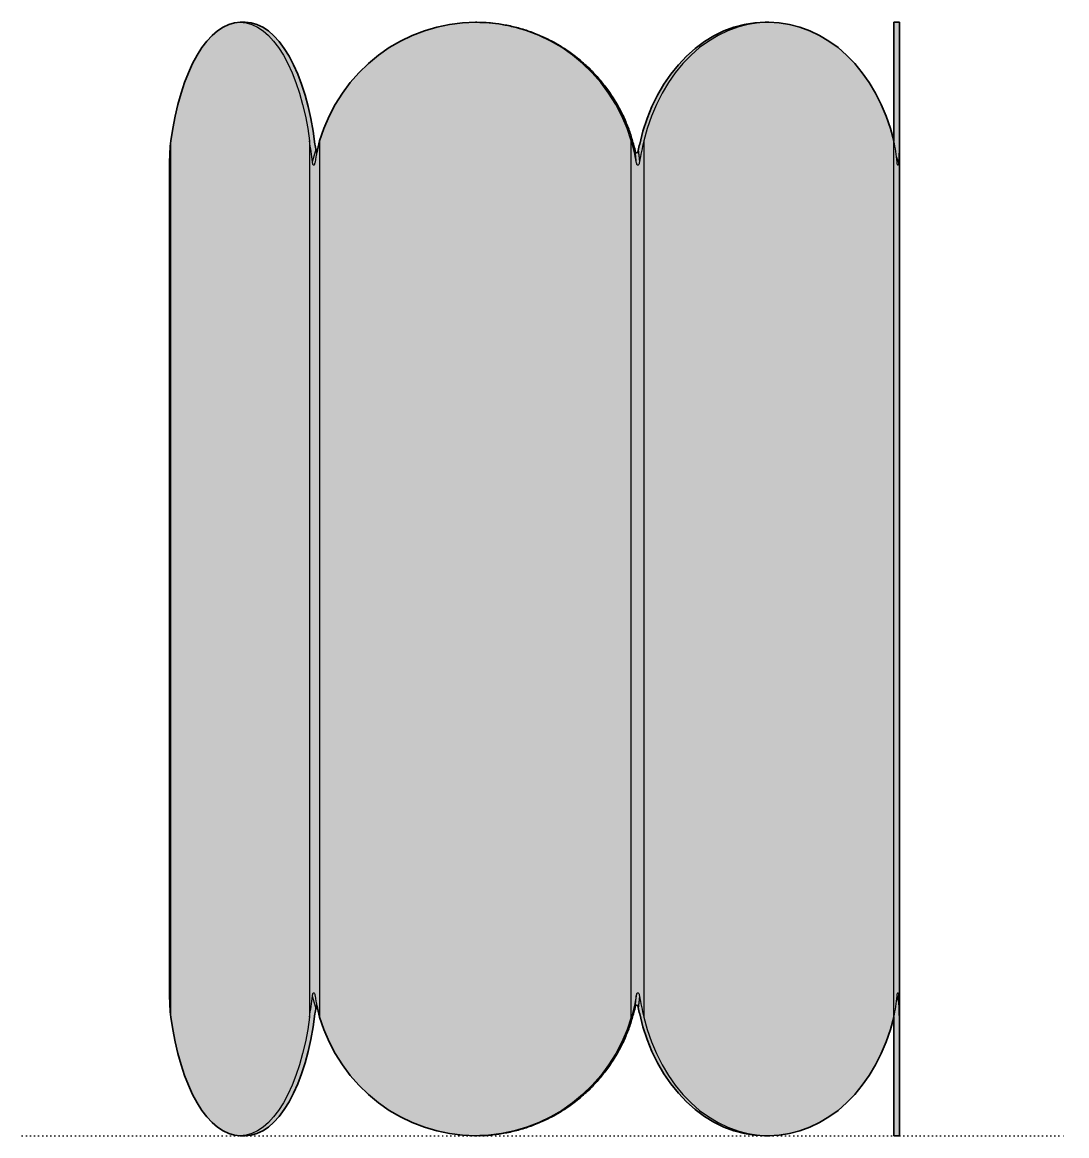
# Model space of a CAD drawing. Header units: millimetres. Extents: x 0 to 635, y -345 to 302.
# Drawn here: x 353.9 to 635.4, y 0 to 300 of the extents above; entities that cross this region are included whole.
import ezdxf

# ---------------------------------------------------------------- set-up
doc = ezdxf.new("R2010")
doc.units = ezdxf.units.MM
doc.linetypes.add('Dots', pattern=[1, 0, -1])
doc.layers.add('Blocks', color=7, linetype='Continuous')
doc.layers.add('Blocks$Fill', color=7, linetype='Continuous', true_color=0xffffff)
for name, color, linetype, lineweight, true_color in [('Blocks$Inner', 7, 'Continuous', 25, 0x007f00), ('Blocks$Outline', 7, 'Continuous', 35, 0xff3f3f), ('Groud', 7, 'Dots', 25, 0x243775)]:
    doc.layers.add(name, color=color, linetype=linetype, lineweight=lineweight, true_color=true_color)

# ---------------------------------------------------------------- blocks, each defined once
blk = doc.blocks.new('Arcs Shade Side')
at = {"layer": 'Blocks$Fill'}
blk.add_hatch(color=256, dxfattribs=at).paths.add_polyline_path([(40.06, 268.03), (39.97, 267.32), (39.9, 266.62), (39.8, 265.2), (39.73, 263.77), (39.69, 262.34), (39.66, 261.47), (39.66, 38.53), (39.69, 37.66), (39.73, 36.23), (39.8, 34.8), (39.9, 33.38), (39.97, 32.68), (40.06, 31.97), (40.57, 28.58), (41.19, 25.29), (41.93, 22.13), (42.78, 19.11), (43.72, 16.26), (44.77, 13.59), (45.9, 11.12), (47.11, 8.87), (48.4, 6.84), (49.75, 5.06), (51.16, 3.54), (52.62, 2.27), (54.12, 1.28), (55.64, 0.57), (57.19, 0.14), (58.75, 0), (60.1, 0), (61.68, 0.15), (63.25, 0.59), (64.8, 1.32), (66.32, 2.34), (67.79, 3.64), (69.22, 5.21), (70.59, 7.04), (71.89, 9.13), (73.11, 11.44), (74.24, 13.98), (75.29, 16.72), (76.23, 19.64), (77.07, 22.73), (77.79, 25.97), (78.4, 29.33), (78.89, 32.8), (79.14, 34.54), (79.17, 34.72), (79.19, 34.78), (79.19, 34.81), (79.2, 34.84), (79.21, 34.87), (79.22, 34.89), (79.23, 34.92), (79.24, 34.95), (79.25, 34.98), (79.26, 35), (79.27, 35.02), (79.28, 35.03), (79.28, 35.04), (79.29, 35.06), (79.3, 35.07), (79.3, 35.08), (79.31, 35.08), (79.31, 35.09), (79.32, 35.09), (79.32, 35.1), (79.33, 35.1), (79.33, 35.11), (79.33, 35.11), (79.34, 35.12), (79.34, 35.12), (79.35, 35.13), (79.35, 35.13), (79.35, 35.13), (79.36, 35.14), (79.53, 34.34), (79.72, 33.55), (79.93, 32.76), (80.15, 31.97), (81.3, 28.58), (82.7, 25.29), (84.36, 22.13), (86.26, 19.11), (88.39, 16.26), (90.73, 13.59), (93.27, 11.12), (95.99, 8.87), (98.89, 6.84), (101.93, 5.06), (105.1, 3.54), (108.37, 2.27), (111.74, 1.28), (115.17, 0.57), (118.65, 0.14), (122.14, 0), (122.48, 0), (123.32, 0.01), (124.16, 0.05), (125.01, 0.09), (125.86, 0.16), (126.71, 0.24), (127.57, 0.34), (128.43, 0.45), (129.29, 0.59), (130.16, 0.74), (131.02, 0.91), (131.89, 1.1), (132.75, 1.3), (133.61, 1.53), (134.48, 1.77), (135.34, 2.03), (136.2, 2.31), (137.05, 2.61), (137.91, 2.93), (138.75, 3.26), (139.6, 3.62), (140.44, 3.99), (141.27, 4.38), (142.09, 4.79), (142.91, 5.22), (143.72, 5.66), (144.53, 6.13), (145.32, 6.61), (146.1, 7.11), (146.88, 7.62), (147.64, 8.15), (148.4, 8.7), (149.14, 9.26), (149.87, 9.84), (150.58, 10.43), (151.29, 11.04), (151.98, 11.67), (152.65, 12.3), (153.31, 12.95), (153.96, 13.62), (154.59, 14.29), (155.21, 14.98), (155.81, 15.68), (156.4, 16.39), (156.96, 17.11), (157.52, 17.84), (158.05, 18.58), (158.57, 19.32), (159.07, 20.08), (159.56, 20.84), (160.02, 21.61), (160.47, 22.39), (160.9, 23.17), (161.32, 23.96), (161.71, 24.75), (162.09, 25.54), (162.45, 26.34), (162.79, 27.15), (163.12, 27.95), (163.43, 28.76), (163.72, 29.56), (163.99, 30.37), (164.25, 31.18), (164.48, 31.99), (164.71, 32.8), (165.16, 34.54), (165.17, 34.59), (165.19, 34.63), (165.2, 34.68), (165.22, 34.73), (165.24, 34.78), (165.24, 34.8), (165.26, 34.83), (165.27, 34.85), (165.28, 34.87), (165.29, 34.9), (165.3, 34.92), (165.31, 34.94), (165.32, 34.96), (165.34, 34.98), (165.35, 35.01), (165.36, 35.02), (165.37, 35.03), (165.38, 35.04), (165.38, 35.05), (165.39, 35.06), (165.4, 35.07), (165.41, 35.08), (165.42, 35.08), (165.43, 35.09), (165.44, 35.1), (165.45, 35.11), (165.45, 35.12), (165.46, 35.12), (165.46, 35.12), (165.47, 35.13), (165.47, 35.13), (165.48, 35.13), (165.48, 35.14), (165.49, 35.14), (165.49, 35.14), (165.5, 35.15), (165.5, 35.15), (165.51, 35.15), (165.52, 35.16), (165.52, 35.16), (165.53, 35.16), (165.53, 35.16), (165.54, 35.17), (165.55, 35.17), (165.55, 35.17), (165.56, 35.17), (165.56, 35.17), (165.57, 35.17), (165.58, 35.17), (165.58, 35.17), (165.58, 35.17), (165.59, 35.17), (165.59, 35.17), (165.59, 35.17), (165.6, 35.17), (165.6, 35.17), (165.6, 35.17), (165.6, 35.17), (165.61, 35.17), (165.61, 35.17), (165.61, 35.17), (165.62, 35.17), (165.62, 35.17), (165.63, 35.17), (165.63, 35.17), (165.64, 35.17), (165.64, 35.17), (165.65, 35.17), (165.66, 35.16), (165.66, 35.16), (165.67, 35.16), (165.67, 35.16), (165.68, 35.15), (165.69, 35.15), (165.69, 35.15), (165.7, 35.15), (165.7, 35.14), (165.71, 35.14), (165.71, 35.14), (165.72, 35.13), (165.72, 35.13), (165.73, 35.12), (165.73, 35.12), (165.74, 35.12), (165.74, 35.11), (165.75, 35.11), (165.75, 35.1), (165.76, 35.1), (165.77, 35.09), (165.78, 35.08), (165.79, 35.07), (165.8, 35.06), (165.8, 35.05), (165.81, 35.04), (165.82, 35.03), (165.83, 35.02), (165.83, 35.01), (165.85, 34.99), (165.86, 34.96), (165.87, 34.94), (165.88, 34.92), (165.89, 34.9), (165.9, 34.87), (165.91, 34.85), (165.92, 34.83), (165.93, 34.8), (165.94, 34.78), (165.96, 34.73), (165.97, 34.68), (165.99, 34.64), (166, 34.59), (166.01, 34.54), (166.4, 32.8), (167.28, 29.33), (168.38, 25.97), (169.69, 22.73), (171.2, 19.64), (172.9, 16.72), (174.78, 13.98), (176.82, 11.44), (179.02, 9.13), (181.36, 7.04), (183.83, 5.21), (186.4, 3.64), (189.06, 2.34), (191.8, 1.32), (194.59, 0.59), (197.42, 0.15), (200.26, 0), (201.2, 0), (204, 0.14), (206.79, 0.57), (209.54, 1.28), (212.24, 2.27), (214.87, 3.54), (217.41, 5.06), (219.85, 6.84), (222.17, 8.87), (224.35, 11.12), (226.39, 13.59), (228.27, 16.26), (229.98, 19.11), (231.5, 22.13), (232.83, 25.29), (233.96, 28.58), (234.87, 31.97), (234.88, 32), (234.88, 0), (236.38, 0), (236.38, 31.97), (236.38, 32.15), (236.38, 267.85), (236.38, 268.03), (236.38, 300), (234.88, 300), (234.88, 268), (234.87, 268.03), (233.96, 271.42), (232.83, 274.71), (231.5, 277.87), (229.98, 280.89), (228.27, 283.74), (226.39, 286.41), (224.35, 288.88), (222.17, 291.13), (219.85, 293.16), (217.41, 294.94), (214.87, 296.46), (212.24, 297.73), (209.54, 298.72), (206.79, 299.43), (204, 299.86), (201.2, 300), (200.26, 300), (197.42, 299.85), (194.59, 299.41), (191.8, 298.68), (189.06, 297.66), (186.4, 296.36), (183.83, 294.79), (181.36, 292.96), (179.02, 290.87), (176.82, 288.56), (174.78, 286.02), (172.9, 283.28), (171.2, 280.36), (169.69, 277.27), (168.38, 274.03), (167.28, 270.67), (166.4, 267.2), (166.01, 265.46), (166, 265.41), (165.99, 265.37), (165.98, 265.32), (165.96, 265.27), (165.94, 265.22), (165.93, 265.2), (165.93, 265.17), (165.92, 265.15), (165.91, 265.13), (165.89, 265.1), (165.88, 265.08), (165.87, 265.06), (165.86, 265.04), (165.85, 265.02), (165.83, 264.99), (165.83, 264.98), (165.82, 264.97), (165.81, 264.96), (165.8, 264.95), (165.8, 264.94), (165.79, 264.93), (165.78, 264.92), (165.77, 264.92), (165.76, 264.91), (165.75, 264.9), (165.75, 264.89), (165.74, 264.89), (165.74, 264.88), (165.73, 264.88), (165.73, 264.87), (165.72, 264.87), (165.71, 264.87), (165.71, 264.86), (165.7, 264.86), (165.7, 264.86), (165.69, 264.85), (165.69, 264.85), (165.68, 264.85), (165.68, 264.84), (165.67, 264.84), (165.67, 264.84), (165.66, 264.84), (165.65, 264.84), (165.65, 264.83), (165.64, 264.83), (165.64, 264.83), (165.63, 264.83), (165.62, 264.83), (165.62, 264.83), (165.61, 264.83), (165.61, 264.83), (165.61, 264.83), (165.6, 264.83), (165.6, 264.83), (165.6, 264.83), (165.6, 264.83), (165.59, 264.83), (165.59, 264.83), (165.59, 264.83), (165.58, 264.83), (165.58, 264.83), (165.57, 264.83), (165.57, 264.83), (165.56, 264.83), (165.55, 264.83), (165.55, 264.83), (165.54, 264.83), (165.54, 264.84), (165.53, 264.84), (165.52, 264.84), (165.52, 264.84), (165.51, 264.85), (165.51, 264.85), (165.5, 264.85), (165.5, 264.85), (165.49, 264.86), (165.49, 264.86), (165.48, 264.86), (165.47, 264.87), (165.47, 264.87), (165.46, 264.88), (165.46, 264.88), (165.45, 264.88), (165.45, 264.89), (165.44, 264.9), (165.43, 264.9), (165.42, 264.91), (165.41, 264.92), (165.4, 264.93), (165.39, 264.94), (165.39, 264.95), (165.38, 264.96), (165.37, 264.97), (165.36, 264.98), (165.35, 264.99), (165.34, 265.01), (165.33, 265.04), (165.31, 265.06), (165.3, 265.08), (165.29, 265.1), (165.28, 265.13), (165.27, 265.15), (165.26, 265.17), (165.25, 265.2), (165.24, 265.22), (165.22, 265.27), (165.2, 265.32), (165.19, 265.36), (165.17, 265.41), (165.16, 265.46), (164.71, 267.2), (164.48, 268.01), (164.25, 268.82), (163.99, 269.63), (163.72, 270.44), (163.43, 271.24), (163.12, 272.05), (162.79, 272.85), (162.45, 273.66), (162.09, 274.46), (161.71, 275.25), (161.32, 276.04), (160.9, 276.83), (160.47, 277.61), (160.02, 278.39), (159.56, 279.16), (159.07, 279.92), (158.57, 280.68), (158.05, 281.42), (157.52, 282.16), (156.96, 282.89), (156.4, 283.61), (155.81, 284.32), (155.21, 285.02), (154.59, 285.71), (153.96, 286.38), (153.31, 287.05), (152.65, 287.7), (151.98, 288.33), (151.29, 288.96), (150.58, 289.57), (149.87, 290.16), (149.14, 290.74), (148.4, 291.3), (147.64, 291.85), (146.88, 292.38), (146.1, 292.89), (145.32, 293.39), (144.53, 293.87), (143.72, 294.34), (142.91, 294.78), (142.09, 295.21), (141.27, 295.62), (140.44, 296.01), (139.6, 296.38), (138.75, 296.74), (137.91, 297.07), (137.05, 297.39), (136.2, 297.69), (135.34, 297.97), (134.48, 298.23), (133.61, 298.47), (132.75, 298.7), (131.89, 298.9), (131.02, 299.09), (130.16, 299.26), (129.29, 299.41), (128.43, 299.55), (127.57, 299.66), (126.71, 299.76), (125.86, 299.84), (125.01, 299.91), (124.16, 299.95), (123.32, 299.99), (122.48, 300), (122.14, 300), (118.65, 299.86), (115.17, 299.43), (111.74, 298.72), (108.37, 297.73), (105.1, 296.46), (101.93, 294.94), (98.89, 293.16), (95.99, 291.13), (93.27, 288.88), (90.73, 286.41), (88.39, 283.74), (86.26, 280.89), (84.36, 277.87), (82.7, 274.71), (81.3, 271.42), (80.15, 268.03), (79.93, 267.24), (79.72, 266.45), (79.53, 265.66), (79.36, 264.86), (79.36, 264.86), (79.35, 264.87), (79.35, 264.87), (79.34, 264.88), (79.34, 264.88), (79.33, 264.89), (79.33, 264.9), (79.32, 264.9), (79.32, 264.91), (79.31, 264.91), (79.31, 264.92), (79.3, 264.93), (79.29, 264.95), (79.28, 264.96), (79.28, 264.97), (79.27, 264.99), (79.26, 265), (79.25, 265.02), (79.25, 265.03), (79.24, 265.05), (79.23, 265.07), (79.22, 265.1), (79.21, 265.13), (79.2, 265.17), (79.19, 265.2), (79.18, 265.24), (79.17, 265.29), (79.14, 265.46), (78.89, 267.2), (78.4, 270.67), (77.79, 274.03), (77.07, 277.27), (76.23, 280.36), (75.29, 283.28), (74.24, 286.02), (73.11, 288.56), (71.89, 290.87), (70.59, 292.96), (69.22, 294.79), (67.79, 296.36), (66.32, 297.66), (64.8, 298.68), (63.25, 299.41), (61.68, 299.85), (60.1, 300), (58.75, 300), (57.19, 299.86), (55.64, 299.43), (54.12, 298.72), (52.62, 297.73), (51.16, 296.46), (49.75, 294.94), (48.4, 293.16), (47.11, 291.13), (45.9, 288.88), (44.77, 286.41), (43.72, 283.74), (42.78, 280.89), (41.93, 277.87), (41.19, 274.71), (40.57, 271.42)], flags=0)
at = {"layer": 'Blocks$Inner'}
for p, q in [((122.48, 300), (122.14, 300)), ((80.15, 268.03), (80.15, 31.97)), ((164.14, 31.97), (164.14, 268.03)), ((167.52, 268.03), (167.52, 31.97)), ((234.87, 31.97), (234.87, 268.03)), ((236.38, 268.03), (236.38, 31.97)), ((79.14, 265.46), (79.25, 265.04)), ((39.66, 38.53), (39.66, 261.47))]:
    blk.add_line(p, q, dxfattribs=at)
for points in [[(78.89, 32.8), (78.4, 29.33), (77.79, 25.97), (77.07, 22.73), (76.23, 19.64), (75.29, 16.72), (74.24, 13.98), (73.11, 11.44), (71.89, 9.13), (70.59, 7.04), (69.22, 5.21), (67.79, 3.64), (66.32, 2.34), (64.8, 1.32), (63.25, 0.59), (61.68, 0.15), (60.1, 0), (58.75, 0), (57.19, 0.14), (55.64, 0.57), (54.12, 1.28), (52.62, 2.27), (51.16, 3.54), (49.75, 5.06), (48.4, 6.84), (47.11, 8.87), (45.9, 11.12), (44.77, 13.59), (43.72, 16.26), (42.78, 19.11), (41.93, 22.13), (41.19, 25.29), (40.57, 28.58), (40.06, 31.97), (40.06, 268.03), (40.57, 271.42), (41.19, 274.71), (41.93, 277.87), (42.78, 280.89), (43.72, 283.74), (44.77, 286.41), (45.9, 288.88), (47.11, 291.13), (48.4, 293.16), (49.75, 294.94), (51.16, 296.46), (52.62, 297.73), (54.12, 298.72), (55.64, 299.43), (57.19, 299.86), (58.75, 300), (60.1, 300), (61.68, 299.85), (63.25, 299.41), (64.8, 298.68), (66.32, 297.66), (67.79, 296.36), (69.22, 294.79), (70.59, 292.96), (71.89, 290.87), (73.11, 288.56), (74.24, 286.02), (75.29, 283.28), (76.23, 280.36), (77.07, 277.27), (77.79, 274.03), (78.4, 270.67), (78.89, 267.2)], [(58.75, 300), (60.3, 299.86), (61.85, 299.43), (63.38, 298.72), (64.88, 297.73), (66.34, 296.46), (67.75, 294.94), (69.1, 293.16), (70.39, 291.13), (71.6, 288.88), (72.73, 286.41), (73.77, 283.74), (74.72, 280.89), (75.56, 277.87), (76.3, 274.71), (76.93, 271.42), (77.44, 268.03), (77.44, 31.97), (76.93, 28.58), (76.3, 25.29), (75.56, 22.13), (74.72, 19.11), (73.77, 16.26), (72.73, 13.59), (71.6, 11.12), (70.39, 8.87), (69.1, 6.84), (67.75, 5.06), (66.34, 3.54), (64.88, 2.27), (63.38, 1.28), (61.85, 0.57), (60.3, 0.14), (58.75, 0)], [(164.14, 268.03), (162.99, 271.42), (161.59, 274.71), (159.93, 277.87), (158.03, 280.89), (155.9, 283.74), (153.56, 286.41), (151.02, 288.88), (148.29, 291.13), (145.4, 293.16), (142.36, 294.94), (139.19, 296.46), (135.92, 297.73), (132.55, 298.72), (129.12, 299.43), (125.64, 299.86), (122.14, 300), (118.65, 299.86), (115.17, 299.43), (111.74, 298.72), (108.37, 297.73), (105.1, 296.46), (101.93, 294.94), (98.89, 293.16), (95.99, 291.13), (93.27, 288.88), (90.73, 286.41), (88.39, 283.74), (86.26, 280.89), (84.36, 277.87), (82.7, 274.71), (81.3, 271.42), (80.15, 268.03)], [(234.87, 268.03), (233.96, 271.42), (232.83, 274.71), (231.5, 277.87), (229.98, 280.89), (228.27, 283.74), (226.39, 286.41), (224.35, 288.88), (222.17, 291.13), (219.85, 293.16), (217.41, 294.94), (214.87, 296.46), (212.24, 297.73), (209.54, 298.72), (206.79, 299.43), (204, 299.86), (201.2, 300), (200.26, 300), (197.42, 299.85), (194.59, 299.41), (191.8, 298.68), (189.06, 297.66), (186.4, 296.36), (183.83, 294.79), (181.36, 292.96), (179.02, 290.87), (176.82, 288.56), (174.78, 286.02), (172.9, 283.28), (171.2, 280.36), (169.69, 277.27), (168.38, 274.03), (167.28, 270.67), (166.4, 267.2)], [(201.2, 300), (198.39, 299.86), (195.61, 299.43), (192.85, 298.72), (190.16, 297.73), (187.53, 296.46), (184.99, 294.94), (182.55, 293.16), (180.23, 291.13), (178.04, 288.88), (176, 286.41), (174.13, 283.74), (172.42, 280.89), (170.9, 277.87), (169.57, 274.71), (168.44, 271.42), (167.52, 268.03)], [(234.88, 268), (234.88, 300), (236.38, 300), (236.38, 268.03)], [(80.15, 31.97), (81.3, 28.58), (82.7, 25.29), (84.36, 22.13), (86.26, 19.11), (88.39, 16.26), (90.73, 13.59), (93.27, 11.12), (95.99, 8.87), (98.89, 6.84), (101.93, 5.06), (105.1, 3.54), (108.37, 2.27), (111.74, 1.28), (115.17, 0.57), (118.65, 0.14), (122.14, 0), (122.48, 0)], [(164.14, 31.97), (162.99, 28.58), (161.59, 25.29), (159.93, 22.13), (158.03, 19.11), (155.9, 16.26), (153.56, 13.59), (151.02, 11.12), (148.29, 8.87), (145.4, 6.84), (142.36, 5.06), (139.19, 3.54), (135.92, 2.27), (132.55, 1.28), (129.12, 0.57), (125.64, 0.14), (122.14, 0)], [(166.4, 32.8), (167.28, 29.33), (168.38, 25.97), (169.69, 22.73), (171.2, 19.64), (172.9, 16.72), (174.78, 13.98), (176.82, 11.44), (179.02, 9.13), (181.36, 7.04), (183.83, 5.21), (186.4, 3.64), (189.06, 2.34), (191.8, 1.32), (194.59, 0.59), (197.42, 0.15), (200.26, 0), (201.2, 0), (204, 0.14), (206.79, 0.57), (209.54, 1.28), (212.24, 2.27), (214.87, 3.54), (217.41, 5.06), (219.85, 6.84), (222.17, 8.87), (224.35, 11.12), (226.39, 13.59), (228.27, 16.26), (229.98, 19.11), (231.5, 22.13), (232.83, 25.29), (233.96, 28.58), (234.87, 31.97)], [(167.52, 31.97), (168.44, 28.58), (169.57, 25.29), (170.9, 22.13), (172.42, 19.11), (174.13, 16.26), (176, 13.59), (178.04, 11.12), (180.23, 8.87), (182.55, 6.84), (184.99, 5.06), (187.53, 3.54), (190.16, 2.27), (192.85, 1.28), (195.61, 0.57), (198.39, 0.14), (201.2, 0)], [(234.88, 32), (234.88, 0), (236.38, 0), (236.38, 31.97)]]:
    blk.add_lwpolyline(points, dxfattribs=at)
for centre, start, end in [((122.11, 255.94), 14.8066, 89.5196), ((122.11, 44.06), 270.4804, 345.1934)]:
    blk.add_arc(centre, 44.06, start, end, dxfattribs=at)
for points in [[(39.69, 262.34), (39.72, 264.26), (39.81, 266.15), (40.06, 268.03)], [(78.21, 262.34), (77.98, 264.26), (77.68, 266.15), (77.44, 268.03)], [(78.89, 267.2), (78.96, 266.62), (79.05, 266.05), (79.14, 265.46)], [(80.15, 268.03), (79.6, 266.15), (79.19, 264.26), (78.91, 262.34)], [(165.48, 262.34), (165.14, 264.26), (164.69, 266.15), (164.14, 268.03)], [(165.16, 265.46), (165.02, 266.05), (164.86, 266.62), (164.71, 267.2)], [(166.4, 267.2), (166.27, 266.62), (166.14, 266.05), (166.01, 265.46)], [(167.52, 268.03), (167.08, 266.15), (166.66, 264.26), (166.35, 262.34)], [(235.77, 262.34), (235.59, 264.26), (235.32, 266.15), (234.87, 268.03)], [(236.38, 268.03), (236.38, 266.15), (236.27, 264.26), (236.16, 262.34)], [(40.06, 31.97), (39.81, 33.85), (39.72, 35.74), (39.69, 37.66)], [(77.44, 31.97), (77.68, 33.85), (77.98, 35.74), (78.21, 37.66)], [(78.91, 37.66), (79.19, 35.74), (79.6, 33.85), (80.15, 31.97)], [(165.48, 37.66), (165.14, 35.74), (164.69, 33.85), (164.14, 31.97)], [(166.35, 37.66), (166.66, 35.74), (167.08, 33.85), (167.52, 31.97)], [(234.87, 31.97), (235.32, 33.85), (235.59, 35.74), (235.77, 37.66)], [(236.38, 31.97), (236.38, 33.85), (236.27, 35.74), (236.16, 37.66)], [(79.14, 34.54), (79.05, 33.95), (78.96, 33.38), (78.89, 32.8)], [(164.71, 32.8), (164.86, 33.38), (165.02, 33.95), (165.16, 34.54)], [(166.01, 34.54), (166.14, 33.95), (166.27, 33.38), (166.4, 32.8)]]:
    blk.add_open_spline(points, degree=3, dxfattribs=at)
for points, weights in [([(78.21, 262.34), (78.59, 263.91), (79.14, 265.46)], [0.941634613678, 0.931022075444, 0.921688197563]), ([(165.48, 262.34), (165.35, 263.91), (165.16, 265.46)], [0.941634613678, 0.931022075444, 0.921688197563]), ([(166.01, 265.46), (166.21, 263.91), (166.35, 262.34)], [0.921688197563, 0.931022075444, 0.941634613678]), ([(236.16, 262.34), (235.9, 263.06), (235.6, 263.79)], [0.941634613678, 0.936699324514, 0.932040565106]), ([(79.14, 34.54), (78.59, 36.09), (78.21, 37.66)], [0.921688197563, 0.931022075444, 0.941634613678]), ([(165.16, 34.54), (165.35, 36.09), (165.48, 37.66)], [0.921688197563, 0.931022075444, 0.941634613678]), ([(166.35, 37.66), (166.21, 36.09), (166.01, 34.54)], [0.941634613678, 0.931022075444, 0.921688197563]), ([(236.16, 37.66), (235.9, 36.94), (235.6, 36.21)], [0.941634613678, 0.936699324514, 0.932040565106])]:
    blk.add_rational_spline(points, weights, degree=2, dxfattribs=at)
for points, knots in [([(79.14, 265.46), (79.15, 265.39), (79.18, 265.22), (79.25, 265.01), (79.33, 264.88), (79.4, 264.83), (79.44, 264.83), (79.45, 264.83)], [304.753337, 304.753337, 304.753337, 304.753337, 305.043811, 305.402376, 305.570631, 305.672031, 305.753337, 305.753337, 305.753337, 305.753337]), ([(166.01, 265.46), (165.98, 265.33), (165.94, 265.2), (165.85, 265.02), (165.82, 264.96), (165.73, 264.87), (165.67, 264.83), (165.53, 264.83), (165.47, 264.86), (165.37, 264.96), (165.33, 265.02), (165.24, 265.2), (165.19, 265.33), (165.16, 265.46)], [102.404089, 102.404089, 102.404089, 102.404089, 102.654089, 102.654089, 102.779089, 102.779089, 102.904089, 102.904089, 103.029089, 103.029089, 103.154089, 103.154089, 103.404089, 103.404089, 103.404089, 103.404089]), ([(39.66, 261.47), (39.66, 261.47), (39.66, 261.47), (39.66, 261.51), (39.67, 261.63), (39.68, 261.92), (39.68, 262.18), (39.69, 262.34)], [294.936138, 294.936138, 294.936138, 294.936138, 294.980565, 295.043483, 295.151087, 295.465136, 295.936138, 295.936138, 295.936138, 295.936138]), ([(78.91, 262.34), (78.88, 262.17), (78.85, 262), (78.77, 261.76), (78.75, 261.68), (78.69, 261.58), (78.67, 261.54), (78.61, 261.49), (78.58, 261.47), (78.51, 261.47), (78.48, 261.49), (78.43, 261.54), (78.41, 261.58), (78.36, 261.68), (78.33, 261.76), (78.26, 262), (78.24, 262.17), (78.21, 262.34)], [33, 33, 33, 33, 33.25, 33.25, 33.375, 33.375, 33.4375, 33.4375, 33.5, 33.5, 33.5625, 33.5625, 33.625, 33.625, 33.75, 33.75, 34, 34, 34, 34]), ([(166.35, 262.34), (166.32, 262.17), (166.28, 262), (166.19, 261.76), (166.16, 261.68), (166.09, 261.58), (166.06, 261.54), (166, 261.49), (165.96, 261.47), (165.87, 261.47), (165.84, 261.49), (165.77, 261.54), (165.74, 261.58), (165.67, 261.68), (165.64, 261.76), (165.55, 262), (165.51, 262.17), (165.48, 262.34)], [-4.888683, -4.888683, -4.888683, -4.888683, -4.638683, -4.638683, -4.513683, -4.513683, -4.451183, -4.451183, -4.388683, -4.388683, -4.326183, -4.326183, -4.263683, -4.263683, -4.138683, -4.138683, -3.888683, -3.888683, -3.888683, -3.888683]), ([(236.16, 262.34), (236.15, 262.17), (236.13, 262), (236.1, 261.76), (236.09, 261.68), (236.06, 261.58), (236.05, 261.54), (236.02, 261.49), (236, 261.47), (235.97, 261.47), (235.95, 261.49), (235.92, 261.54), (235.9, 261.58), (235.87, 261.68), (235.85, 261.76), (235.81, 262), (235.79, 262.17), (235.77, 262.34)], [66.468854, 66.468854, 66.468854, 66.468854, 66.718854, 66.718854, 66.843854, 66.843854, 66.906354, 66.906354, 66.968854, 66.968854, 67.031354, 67.031354, 67.093854, 67.093854, 67.218854, 67.218854, 67.468854, 67.468854, 67.468854, 67.468854]), ([(39.69, 37.66), (39.68, 37.79), (39.68, 38.05), (39.67, 38.32), (39.66, 38.47), (39.66, 38.52), (39.66, 38.53), (39.66, 38.53)], [71, 71, 71, 71, 71.382169, 71.766463, 71.857846, 71.950263, 72, 72, 72, 72]), ([(78.21, 37.66), (78.24, 37.83), (78.26, 38), (78.33, 38.24), (78.36, 38.32), (78.41, 38.42), (78.43, 38.46), (78.48, 38.51), (78.51, 38.53), (78.58, 38.53), (78.61, 38.51), (78.67, 38.46), (78.69, 38.42), (78.75, 38.32), (78.78, 38.24), (78.85, 38), (78.88, 37.83), (78.91, 37.66)], [-37, -37, -37, -37, -36.75, -36.75, -36.625, -36.625, -36.5625, -36.5625, -36.5, -36.5, -36.4375, -36.4375, -36.375, -36.375, -36.25, -36.25, -36, -36, -36, -36]), ([(165.48, 37.66), (165.51, 37.83), (165.55, 38), (165.64, 38.24), (165.67, 38.32), (165.74, 38.42), (165.77, 38.46), (165.84, 38.51), (165.88, 38.53), (165.96, 38.53), (166, 38.51), (166.06, 38.46), (166.09, 38.42), (166.16, 38.32), (166.19, 38.24), (166.28, 38), (166.32, 37.83), (166.35, 37.66)], [39.862225, 39.862225, 39.862225, 39.862225, 40.112225, 40.112225, 40.237225, 40.237225, 40.299725, 40.299725, 40.362225, 40.362225, 40.424725, 40.424725, 40.487225, 40.487225, 40.612225, 40.612225, 40.862225, 40.862225, 40.862225, 40.862225]), ([(235.77, 37.66), (235.79, 37.83), (235.81, 38), (235.85, 38.24), (235.87, 38.32), (235.9, 38.42), (235.92, 38.46), (235.95, 38.51), (235.97, 38.53), (236, 38.53), (236.02, 38.51), (236.05, 38.46), (236.06, 38.42), (236.09, 38.32), (236.1, 38.24), (236.13, 38), (236.15, 37.83), (236.16, 37.66)], [75.870848, 75.870848, 75.870848, 75.870848, 76.120848, 76.120848, 76.245848, 76.245848, 76.308348, 76.308348, 76.370848, 76.370848, 76.433348, 76.433348, 76.495848, 76.495848, 76.620848, 76.620848, 76.870848, 76.870848, 76.870848, 76.870848]), ([(79.45, 35.17), (79.45, 35.17), (79.42, 35.18), (79.38, 35.15), (79.32, 35.1), (79.2, 34.91), (79.17, 34.7), (79.14, 34.54)], [-1, -1, -1, -1, -0.968229, -0.884962, -0.775136, -0.612614, 0, 0, 0, 0]), ([(165.16, 34.54), (165.19, 34.67), (165.24, 34.8), (165.33, 34.98), (165.37, 35.04), (165.47, 35.13), (165.53, 35.17), (165.66, 35.17), (165.72, 35.13), (165.82, 35.04), (165.85, 34.98), (165.94, 34.8), (165.98, 34.67), (166.01, 34.54)], [58.788836, 58.788836, 58.788836, 58.788836, 59.038836, 59.038836, 59.163836, 59.163836, 59.288836, 59.288836, 59.413836, 59.413836, 59.538836, 59.538836, 59.788836, 59.788836, 59.788836, 59.788836])]:
    blk.add_open_spline(points, degree=3, knots=knots, dxfattribs=at)
at = {"layer": 'Blocks$Outline'}
for points in [[(52.62, 297.73), (51.16, 296.46)], [(54.12, 298.72), (52.62, 297.73)], [(55.64, 299.43), (54.12, 298.72)], [(57.19, 299.86), (55.64, 299.43)], [(58.75, 300), (57.19, 299.86)], [(60.1, 300), (58.75, 300)], [(61.68, 299.85), (60.1, 300)], [(63.25, 299.41), (61.68, 299.85)], [(64.8, 298.68), (63.25, 299.41)], [(66.32, 297.66), (64.8, 298.68)], [(67.79, 296.36), (66.32, 297.66)], [(108.37, 297.73), (105.1, 296.46)], [(111.74, 298.72), (108.37, 297.73)], [(115.17, 299.43), (111.74, 298.72)], [(118.65, 299.86), (115.17, 299.43)], [(122.14, 300), (118.65, 299.86)], [(122.48, 300), (122.14, 300)], [(189.06, 297.66), (186.4, 296.36)], [(191.8, 298.68), (189.06, 297.66)], [(194.59, 299.41), (191.8, 298.68)], [(197.42, 299.85), (194.59, 299.41)], [(200.26, 300), (197.42, 299.85)], [(201.2, 300), (200.26, 300)], [(204, 299.86), (201.2, 300)], [(206.79, 299.43), (204, 299.86)], [(209.54, 298.72), (206.79, 299.43)], [(212.24, 297.73), (209.54, 298.72)], [(214.87, 296.46), (212.24, 297.73)], [(236.38, 300), (234.88, 300)], [(234.88, 300), (234.88, 268)], [(236.38, 268.03), (236.38, 300)], [(49.75, 294.94), (48.4, 293.16)], [(51.16, 296.46), (49.75, 294.94)], [(69.22, 294.79), (67.79, 296.36)], [(70.59, 292.96), (69.22, 294.79)], [(101.93, 294.94), (98.89, 293.16)], [(105.1, 296.46), (101.93, 294.94)], [(183.83, 294.79), (181.36, 292.96)], [(186.4, 296.36), (183.83, 294.79)], [(217.41, 294.94), (214.87, 296.46)], [(219.85, 293.16), (217.41, 294.94)], [(47.11, 291.13), (45.9, 288.88)], [(48.4, 293.16), (47.11, 291.13)], [(71.89, 290.87), (70.59, 292.96)], [(95.99, 291.13), (93.27, 288.88)], [(98.89, 293.16), (95.99, 291.13)], [(181.36, 292.96), (179.02, 290.87)], [(222.17, 291.13), (219.85, 293.16)], [(224.35, 288.88), (222.17, 291.13)], [(45.9, 288.88), (44.77, 286.41)], [(73.11, 288.56), (71.89, 290.87)], [(74.24, 286.02), (73.11, 288.56)], [(93.27, 288.88), (90.73, 286.41)], [(176.82, 288.56), (174.78, 286.02)], [(179.02, 290.87), (176.82, 288.56)], [(226.39, 286.41), (224.35, 288.88)], [(44.77, 286.41), (43.72, 283.74)], [(75.29, 283.28), (74.24, 286.02)], [(90.73, 286.41), (88.39, 283.74)], [(174.78, 286.02), (172.9, 283.28)], [(228.27, 283.74), (226.39, 286.41)], [(43.72, 283.74), (42.78, 280.89)], [(76.23, 280.36), (75.29, 283.28)], [(88.39, 283.74), (86.26, 280.89)], [(172.9, 283.28), (171.2, 280.36)], [(229.98, 280.89), (228.27, 283.74)], [(42.78, 280.89), (41.93, 277.87)], [(77.07, 277.27), (76.23, 280.36)], [(86.26, 280.89), (84.36, 277.87)], [(171.2, 280.36), (169.69, 277.27)], [(231.5, 277.87), (229.98, 280.89)], [(41.93, 277.87), (41.19, 274.71)], [(77.79, 274.03), (77.07, 277.27)], [(84.36, 277.87), (82.7, 274.71)], [(169.69, 277.27), (168.38, 274.03)], [(232.83, 274.71), (231.5, 277.87)], [(41.19, 274.71), (40.57, 271.42)], [(78.4, 270.67), (77.79, 274.03)], [(82.7, 274.71), (81.3, 271.42)], [(168.38, 274.03), (167.28, 270.67)], [(233.96, 271.42), (232.83, 274.71)], [(40.57, 271.42), (40.06, 268.03)], [(78.89, 267.2), (78.4, 270.67)], [(81.3, 271.42), (80.15, 268.03)], [(167.28, 270.67), (166.4, 267.2)], [(234.87, 268.03), (233.96, 271.42)], [(236.38, 32.15), (236.38, 267.85)], [(39.66, 261.47), (39.66, 38.53)], [(40.06, 31.97), (40.57, 28.58)], [(78.4, 29.33), (78.89, 32.8)], [(80.15, 31.97), (81.3, 28.58)], [(166.4, 32.8), (167.28, 29.33)], [(233.96, 28.58), (234.87, 31.97)], [(234.88, 32), (234.88, 0)], [(236.38, 0), (236.38, 31.97)], [(40.57, 28.58), (41.19, 25.29)], [(77.79, 25.97), (78.4, 29.33)], [(81.3, 28.58), (82.7, 25.29)], [(167.28, 29.33), (168.38, 25.97)], [(232.83, 25.29), (233.96, 28.58)], [(41.19, 25.29), (41.93, 22.13)], [(77.07, 22.73), (77.79, 25.97)], [(82.7, 25.29), (84.36, 22.13)], [(168.38, 25.97), (169.69, 22.73)], [(231.5, 22.13), (232.83, 25.29)], [(41.93, 22.13), (42.78, 19.11)], [(76.23, 19.64), (77.07, 22.73)], [(84.36, 22.13), (86.26, 19.11)], [(169.69, 22.73), (171.2, 19.64)], [(229.98, 19.11), (231.5, 22.13)], [(42.78, 19.11), (43.72, 16.26)], [(75.29, 16.72), (76.23, 19.64)], [(86.26, 19.11), (88.39, 16.26)], [(171.2, 19.64), (172.9, 16.72)], [(228.27, 16.26), (229.98, 19.11)], [(43.72, 16.26), (44.77, 13.59)], [(74.24, 13.98), (75.29, 16.72)], [(88.39, 16.26), (90.73, 13.59)], [(172.9, 16.72), (174.78, 13.98)], [(226.39, 13.59), (228.27, 16.26)], [(44.77, 13.59), (45.9, 11.12)], [(73.11, 11.44), (74.24, 13.98)], [(90.73, 13.59), (93.27, 11.12)], [(174.78, 13.98), (176.82, 11.44)], [(224.35, 11.12), (226.39, 13.59)], [(45.9, 11.12), (47.11, 8.87)], [(70.59, 7.04), (71.89, 9.13)], [(71.89, 9.13), (73.11, 11.44)], [(93.27, 11.12), (95.99, 8.87)], [(176.82, 11.44), (179.02, 9.13)], [(179.02, 9.13), (181.36, 7.04)], [(222.17, 8.87), (224.35, 11.12)], [(47.11, 8.87), (48.4, 6.84)], [(48.4, 6.84), (49.75, 5.06)], [(69.22, 5.21), (70.59, 7.04)], [(95.99, 8.87), (98.89, 6.84)], [(98.89, 6.84), (101.93, 5.06)], [(181.36, 7.04), (183.83, 5.21)], [(217.41, 5.06), (219.85, 6.84)], [(219.85, 6.84), (222.17, 8.87)], [(49.75, 5.06), (51.16, 3.54)], [(51.16, 3.54), (52.62, 2.27)], [(66.32, 2.34), (67.79, 3.64)], [(67.79, 3.64), (69.22, 5.21)], [(101.93, 5.06), (105.1, 3.54)], [(105.1, 3.54), (108.37, 2.27)], [(183.83, 5.21), (186.4, 3.64)], [(186.4, 3.64), (189.06, 2.34)], [(212.24, 2.27), (214.87, 3.54)], [(214.87, 3.54), (217.41, 5.06)], [(52.62, 2.27), (54.12, 1.28)], [(54.12, 1.28), (55.64, 0.57)], [(55.64, 0.57), (57.19, 0.14)], [(57.19, 0.14), (58.75, 0)], [(58.75, 0), (60.1, 0)], [(60.1, 0), (61.68, 0.15)], [(61.68, 0.15), (63.25, 0.59)], [(63.25, 0.59), (64.8, 1.32)], [(64.8, 1.32), (66.32, 2.34)], [(108.37, 2.27), (111.74, 1.28)], [(111.74, 1.28), (115.17, 0.57)], [(115.17, 0.57), (118.65, 0.14)], [(118.65, 0.14), (122.14, 0)], [(122.14, 0), (122.48, 0)], [(189.06, 2.34), (191.8, 1.32)], [(191.8, 1.32), (194.59, 0.59)], [(194.59, 0.59), (197.42, 0.15)], [(197.42, 0.15), (200.26, 0)], [(200.26, 0), (201.2, 0)], [(201.2, 0), (204, 0.14)], [(204, 0.14), (206.79, 0.57)], [(206.79, 0.57), (209.54, 1.28)], [(209.54, 1.28), (212.24, 2.27)], [(234.88, 0), (236.38, 0)]]:
    blk.add_lwpolyline(points, dxfattribs=at)
for points in [[(164.71, 267.2), (156.11, 299.72), (122.48, 300)], [(122.48, 0), (156.11, 0.28), (164.71, 32.8)]]:
    blk.add_rational_spline(points, [1, 0.794875342497, 1], degree=2, dxfattribs=at)
for points in [[(40.06, 268.03), (39.81, 266.15), (39.72, 264.26), (39.69, 262.34)], [(79.14, 265.46), (79.05, 266.05), (78.96, 266.62), (78.89, 267.2)], [(80.15, 268.03), (79.84, 266.98), (79.58, 265.92), (79.36, 264.86)], [(165.16, 265.46), (165.02, 266.05), (164.86, 266.62), (164.71, 267.2)], [(166.4, 267.2), (166.27, 266.62), (166.14, 266.05), (166.01, 265.46)], [(234.88, 268), (234.88, 268.01), (234.88, 268.02), (234.87, 268.03)], [(236.38, 267.85), (236.38, 267.91), (236.38, 267.97), (236.38, 268.03)], [(39.69, 37.66), (39.72, 35.74), (39.81, 33.85), (40.06, 31.97)], [(78.89, 32.8), (78.96, 33.38), (79.05, 33.95), (79.14, 34.54)], [(79.36, 35.14), (79.58, 34.07), (79.84, 33.02), (80.15, 31.97)], [(164.71, 32.8), (164.86, 33.38), (165.02, 33.95), (165.16, 34.54)], [(166.01, 34.54), (166.14, 33.95), (166.27, 33.38), (166.4, 32.8)], [(234.87, 31.97), (234.88, 31.98), (234.88, 31.99), (234.88, 32)], [(236.38, 31.97), (236.38, 32.03), (236.38, 32.09), (236.38, 32.15)]]:
    blk.add_open_spline(points, degree=3, dxfattribs=at)
for points, knots in [([(79.36, 264.86), (79.35, 264.87), (79.32, 264.9), (79.25, 265.01), (79.18, 265.22), (79.15, 265.39), (79.14, 265.46)], [0.1577142, 0.1577142, 0.1577142, 0.1577142, 0.1827061, 0.3509617, 0.7095266, 1, 1, 1, 1]), ([(166.01, 265.46), (165.98, 265.33), (165.94, 265.2), (165.85, 265.02), (165.82, 264.96), (165.73, 264.87), (165.67, 264.83), (165.53, 264.83), (165.47, 264.86), (165.37, 264.96), (165.33, 265.02), (165.24, 265.2), (165.19, 265.33), (165.16, 265.46)], [17.935235, 17.935235, 17.935235, 17.935235, 18.185235, 18.185235, 18.310235, 18.310235, 18.435235, 18.435235, 18.560235, 18.560235, 18.685235, 18.685235, 18.935235, 18.935235, 18.935235, 18.935235]), ([(39.69, 262.34), (39.68, 262.18), (39.68, 261.92), (39.67, 261.63), (39.66, 261.51), (39.66, 261.47), (39.66, 261.47), (39.66, 261.47)], [-295.936138, -295.936138, -295.936138, -295.936138, -295.465136, -295.151087, -295.043483, -294.980565, -294.936138, -294.936138, -294.936138, -294.936138]), ([(39.66, 38.53), (39.66, 38.53), (39.66, 38.52), (39.66, 38.47), (39.67, 38.32), (39.68, 38.05), (39.68, 37.79), (39.69, 37.66)], [-71.9912571, -71.9912571, -71.9912571, -71.9912571, -71.9547685, -71.8619134, -71.7700973, -71.3839817, -71, -71, -71, -71]), ([(79.14, 34.54), (79.17, 34.7), (79.2, 34.91), (79.31, 35.09), (79.35, 35.13), (79.36, 35.14)], [0, 0, 0, 0, 0.6126136, 0.7751359, 0.841406, 0.841406, 0.841406, 0.841406]), ([(165.16, 34.54), (165.19, 34.67), (165.24, 34.8), (165.33, 34.98), (165.37, 35.04), (165.47, 35.13), (165.53, 35.17), (165.66, 35.17), (165.72, 35.13), (165.82, 35.04), (165.85, 34.98), (165.94, 34.8), (165.98, 34.67), (166.01, 34.54)], [58.788836, 58.788836, 58.788836, 58.788836, 59.038836, 59.038836, 59.163836, 59.163836, 59.288836, 59.288836, 59.413836, 59.413836, 59.538836, 59.538836, 59.788836, 59.788836, 59.788836, 59.788836])]:
    blk.add_open_spline(points, degree=3, knots=knots, dxfattribs=at)

msp = doc.modelspace()

# ---------------------------------------------------------------- linework, layer by layer
at = {"layer": 'Groud'}
msp.add_lwpolyline([(353.89, 0), (635.38, 0)], dxfattribs=at)

# ---------------------------------------------------------------- block references
at = {"layer": 'Blocks'}
msp.add_blockref('Arcs Shade Side', (353.89, 0), dxfattribs=at)

doc.saveas('drawing.dxf')
